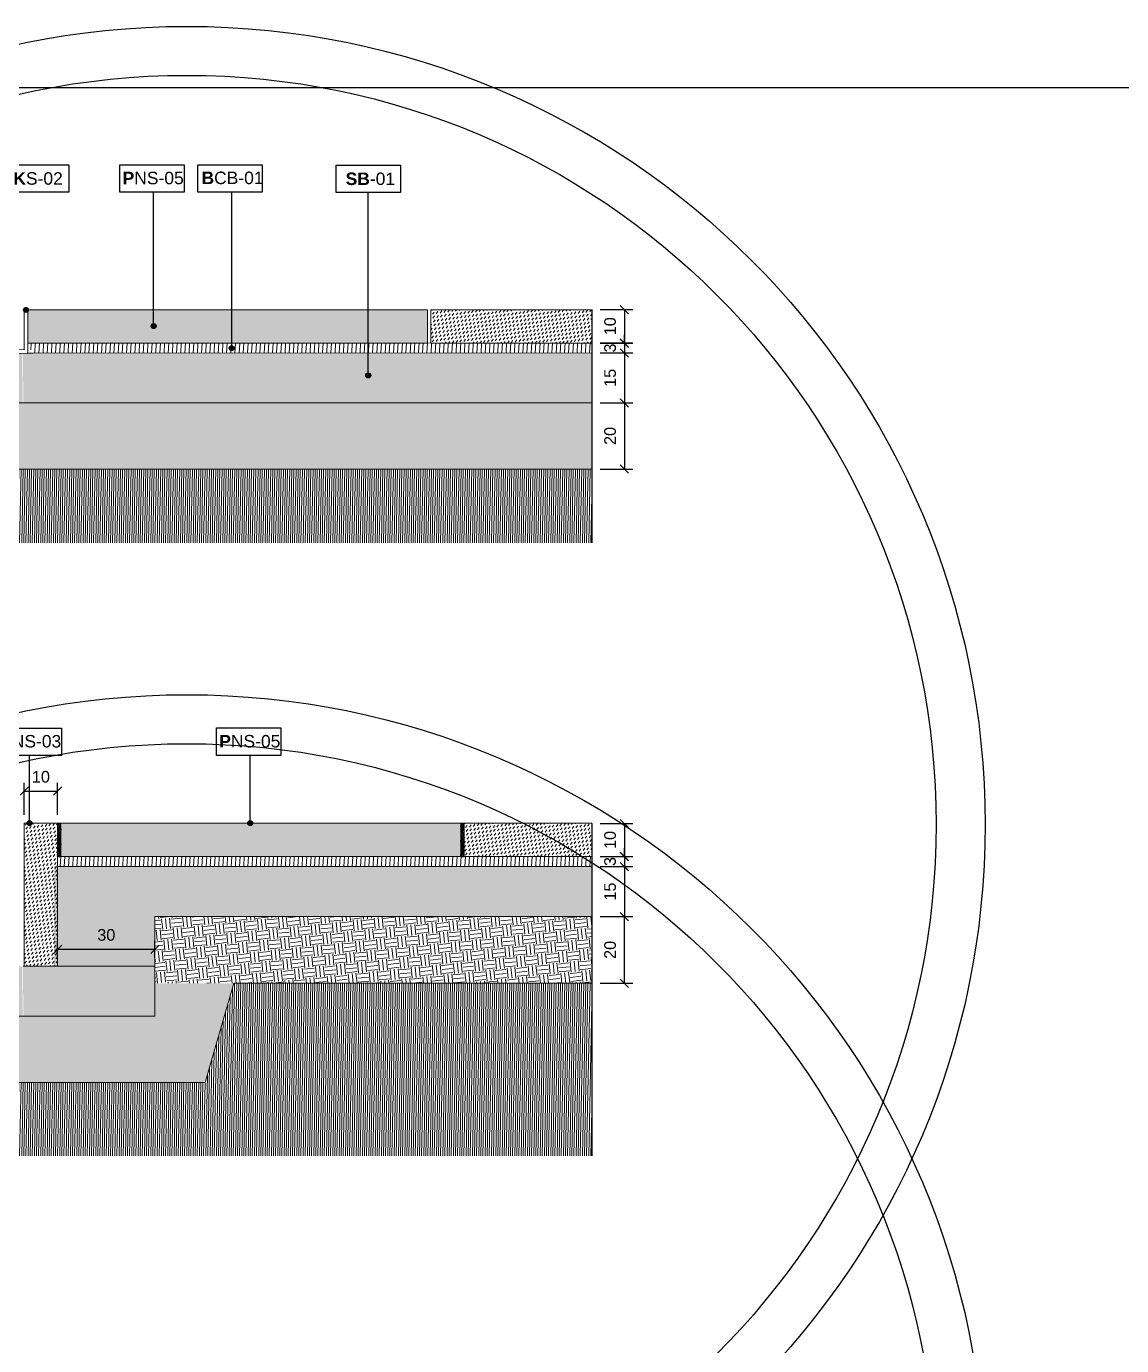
# Model space of a CAD drawing. Header units: metres. Extents: x -325 to 301, y -147 to 149.
# Drawn here: x 64.149 to 67.437, y 29.68 to 33.64 of the extents above; entities that cross this region are included whole.
import ezdxf

# ---------------------------------------------------------------- set-up
doc = ezdxf.new("R2010")
doc.units = ezdxf.units.M
doc.layers.get('Defpoints').update_dxf_attribs({"lineweight": 13})
doc.layers.add('-aux', color=50, linetype='Continuous', plot=False)
doc.layers.add('-AUX-QAD', color=5, linetype='Continuous', plot=False)
doc.layers.add('0-TX-1_25', color=7, linetype='Continuous', true_color=0x3f4f7f)
doc.layers.add('EIT_3 TR sorra', color=7, linetype='Continuous', true_color=0xd8ceb0)
for name, color, linetype, lineweight, true_color in [('03-TR-Paviment_08_Natural Stone Bleachers', 7, 'Continuous', 5, 0xafad9d), ('3-TR sorra granitica', 7, 'Continuous', 0, 0xf2dac9), ('3-TR tot_u', 7, 'Continuous', 5, 0x787878)]:
    doc.layers.add(name, color=color, linetype=linetype, lineweight=lineweight, true_color=true_color)
for name, color, linetype, lineweight in [('1-CM', 7, 'Continuous', 0), ('2-metall', 5, 'Continuous', 0), ('3-TR Seleccionat', 44, 'Continuous', 0), ('3-TR Tot-u', 37, 'Continuous', 0)]:
    doc.layers.add(name, color=color, linetype=linetype, lineweight=lineweight)
for name, color, linetype in [('1-SECCIÓ', 1, 'Continuous'), ('A-KEYPLAN_HATCH', 7, 'Continuous'), ('A_TEXT_2', 7, 'Continuous')]:
    doc.layers.add(name, color=color, linetype=linetype)
doc.styles.get("Standard").update_dxf_attribs({"font": 'arial.ttf'})
doc.dimstyles.new('ISO-25', dxfattribs={"dimtxt": 0.1, "dimasz": 0.1, "dimexe": 0.1, "dimexo": 0.1, "dimgap": 0.1, "dimtad": 1, "dimdec": 0, "dimlfac": 100, "dimzin": 9, "dimtxsty": 'Standard', "dimblk": 'OBLIQUE', "dimcen": 0.1, "dimadec": 0, "dimazin": 0, "dimtfac": 1, "dimtdec": 0, "dimtmove": 0, "dimatfit": 3, "dimldrblk": 'OBLIQUE', "dimfxl": 1, "dimarcsym": 0})
pattern_1 = [(0, (-68.516, -60.472), (0, 6.985), [5.08, -1.905]), (90, (-68.516, -60.472), (-6.985, 4e-16), [5.08, -1.905])]

# ---------------------------------------------------------------- blocks, each defined once
blk = doc.blocks.new('hatch keyplan 2')
at = {"layer": 'A-KEYPLAN_HATCH'}
blk.add_lwpolyline([(0, 0.00548), (0.01287, 0.00548), (0.01287, 0), (0, 0)], close=True, dxfattribs=at)
blk = doc.blocks.new('hatch keyplan')
at = {"layer": 'A-KEYPLAN_HATCH'}
blk.add_blockref('hatch keyplan 2', (1.43058, 0.85215), dxfattribs=at)
blk = doc.blocks.new('SB-01')
at = {"layer": 'A-KEYPLAN_HATCH'}
blk.add_blockref('hatch keyplan', (-1.43058, -0.85215), dxfattribs=at)
at = {"layer": 'A_TEXT_2', "insert": (-0.0008, 0.00403), "char_height": 0.0025, "attachment_point": 1}
blk.add_mtext_dynamic_manual_height_columns('\\pi0.00271;{\\fArial|b1|i0|c0|p34;SB}-01', width=0.0145619, gutter_width=0.015, heights=[0], dxfattribs=at)
blk = doc.blocks.new('POINT')
at = {"layer": '0-TX-1_25'}
h = blk.add_hatch(dxfattribs=at)
h.set_pattern_fill('ANGLE', color=256)
h.set_pattern_definition([(0, (-83.747, -12.726), (0, 6.985), [5.08, -1.905]), (90, (-83.747, -12.726), (-6.985, 4e-16), [5.08, -1.905])])
edge = h.paths.add_edge_path()
edge.add_arc((0, 0), 0.0075, 0, 360)
h = blk.add_hatch(color=256, dxfattribs=at)
h.dxf.hatch_style = 1
edge = h.paths.add_edge_path()
edge.add_arc((0, 0), 0.0075, 0, 360)
blk.add_circle((0, 0), 0.0075, dxfattribs=at)
blk = doc.blocks.new('K06')
at = {"layer": 'A-KEYPLAN_HATCH'}
blk.add_blockref('hatch keyplan', (-1.43058, -0.85215), dxfattribs=at)
at = {"layer": 'A_TEXT_2', "insert": (-0.0008, 0.00402), "char_height": 0.0025, "attachment_point": 1}
blk.add_mtext_dynamic_manual_height_columns('\\pi0.00255;{\\fArial|b1|i0|c0|p34;K}S-02', width=0.0145619, gutter_width=0.015, heights=[0], dxfattribs=at)
blk = doc.blocks.new('B-CB01')
at = {"layer": 'A-KEYPLAN_HATCH'}
blk.add_blockref('hatch keyplan', (-1.43058, -0.85215), dxfattribs=at)
at = {"layer": 'A_TEXT_2', "insert": (-0.0008, 0.00411), "char_height": 0.0025, "attachment_point": 1}
blk.add_mtext_dynamic_manual_height_columns('\\pi0.00152;{\\fArial|b1|i0|c0|p34;B}CB-01', width=0.0145619, gutter_width=0.015, heights=[0], dxfattribs=at)
blk = doc.blocks.new('PNS_05')
at = {"layer": 'A-KEYPLAN_HATCH', "xscale": 0.7124947396918078, "yscale": 0.7124947396918078, "zscale": 0.7124947396918078}
blk.add_blockref('hatch keyplan', (-1.01928, -0.60715), dxfattribs=at)
at = {"layer": 'A_TEXT_2', "insert": (-0.00057, 0.00291), "char_height": 0.0017812, "attachment_point": 1}
blk.add_mtext_dynamic_manual_height_columns('\\pi0.00097;{\\fArial|b1|i0|c0|p34;P}NS-05', width=0.0103753, gutter_width=0.01069, heights=[0], dxfattribs=at)
blk = doc.blocks.new('_Oblique')
at = {"color": 0, "lineweight": -2}
blk.add_line((-0.5, -0.5), (0.5, 0.5), dxfattribs=at)
blk = doc.blocks.new('*D659')
at = {"layer": '0-TX-1_25', "color": 0, "lineweight": -2, "transparency": 16777216}
for p, q in [((65.8714, 32.79), (65.9693, 32.79)), ((65.9443, 32.79), (65.9443, 32.6901)), ((65.8715, 32.6901), (65.9693, 32.6901))]:
    blk.add_line(p, q, dxfattribs=at)
at = {"layer": 'Defpoints', "color": 0, "transparency": 16777216}
for p in [(65.8464, 32.79), (65.8465, 32.6901), (65.9443, 32.6901)]:
    blk.add_point(p, dxfattribs=at)
at = {"layer": '0-TX-1_25', "color": 0, "lineweight": -2, "transparency": 16777216, "xscale": 0.025, "yscale": 0.025, "zscale": 0.025}
for p, rotation in [((65.9443, 32.79), 90), ((65.9443, 32.6901), 270)]:
    blk.add_blockref('_Oblique', p, dxfattribs=dict(at, rotation=rotation))
at = {"layer": '0-TX-1_25', "color": 0, "transparency": 16777216, "insert": (65.9014, 32.7401), "char_height": 0.035, "attachment_point": 5, "rotation": 90}
blk.add_mtext('10', dxfattribs=at)
blk = doc.blocks.new('*D660')
at = {"layer": '0-TX-1_25', "color": 0, "lineweight": -2, "transparency": 16777216}
for p, q in [((65.8714, 32.6893), (65.9693, 32.6893)), ((65.9443, 32.6893), (65.9443, 32.7143)), ((65.9443, 32.6893), (65.9443, 32.6601)), ((65.8714, 32.6601), (65.9693, 32.6601)), ((65.9443, 32.6601), (65.9443, 32.6351))]:
    blk.add_line(p, q, dxfattribs=at)
at = {"layer": 'Defpoints', "color": 0, "transparency": 16777216}
for p in [(65.8464, 32.6893), (65.8464, 32.6601), (65.9443, 32.6601)]:
    blk.add_point(p, dxfattribs=at)
at = {"layer": '0-TX-1_25', "color": 0, "lineweight": -2, "transparency": 16777216, "xscale": 0.025, "yscale": 0.025, "zscale": 0.025}
for p, rotation in [((65.9443, 32.6893), 270), ((65.9443, 32.6601), 90)]:
    blk.add_blockref('_Oblique', p, dxfattribs=dict(at, rotation=rotation))
at = {"layer": '0-TX-1_25', "color": 0, "transparency": 16777216, "insert": (65.9014, 32.6747), "char_height": 0.035, "attachment_point": 5, "rotation": 90}
blk.add_mtext('3', dxfattribs=at)
blk = doc.blocks.new('*D661')
at = {"layer": '0-TX-1_25', "color": 0, "lineweight": -2, "transparency": 16777216}
for p, q in [((65.8714, 32.6601), (65.9693, 32.6601)), ((65.9443, 32.6601), (65.9443, 32.51)), ((65.8714, 32.51), (65.9693, 32.51))]:
    blk.add_line(p, q, dxfattribs=at)
at = {"layer": 'Defpoints', "color": 0, "transparency": 16777216}
for p in [(65.8464, 32.6601), (65.8464, 32.51), (65.9443, 32.51)]:
    blk.add_point(p, dxfattribs=at)
at = {"layer": '0-TX-1_25', "color": 0, "lineweight": -2, "transparency": 16777216, "xscale": 0.025, "yscale": 0.025, "zscale": 0.025}
for p, rotation in [((65.9443, 32.6601), 90), ((65.9443, 32.51), 270)]:
    blk.add_blockref('_Oblique', p, dxfattribs=dict(at, rotation=rotation))
at = {"layer": '0-TX-1_25', "color": 0, "transparency": 16777216, "insert": (65.9014, 32.5851), "char_height": 0.035, "attachment_point": 5, "rotation": 90}
blk.add_mtext('15', dxfattribs=at)
blk = doc.blocks.new('*D662')
at = {"layer": '0-TX-1_25', "color": 0, "lineweight": -2, "transparency": 16777216}
for p, q in [((65.8714, 32.51), (65.9693, 32.51)), ((65.9443, 32.51), (65.9443, 32.3114)), ((65.8714, 32.3114), (65.9693, 32.3114))]:
    blk.add_line(p, q, dxfattribs=at)
at = {"layer": 'Defpoints', "color": 0, "transparency": 16777216}
for p in [(65.8464, 32.51), (65.8464, 32.3114), (65.9443, 32.3114)]:
    blk.add_point(p, dxfattribs=at)
at = {"layer": '0-TX-1_25', "color": 0, "lineweight": -2, "transparency": 16777216, "xscale": 0.025, "yscale": 0.025, "zscale": 0.025}
for p, rotation in [((65.9443, 32.51), 90), ((65.9443, 32.3114), 270)]:
    blk.add_blockref('_Oblique', p, dxfattribs=dict(at, rotation=rotation))
at = {"layer": '0-TX-1_25', "color": 0, "transparency": 16777216, "insert": (65.9014, 32.4107), "char_height": 0.035, "attachment_point": 5, "rotation": 90}
blk.add_mtext('20', dxfattribs=at)
blk = doc.blocks.new('Metal Plate 120x120')
at = {"layer": '1-CM', "true_color": 0xffffff}
h = blk.add_hatch(dxfattribs=at)
h.set_pattern_fill('ANGLE')
h.set_pattern_definition(pattern_1)
h.paths.add_polyline_path([(0.0584, 0.017), (0.0584, 0.0115), (0.0815, 0.0115), (0.0815, 0.017)])
h = blk.add_hatch(dxfattribs=at)
h.set_pattern_fill('ANGLE')
h.set_pattern_definition(pattern_1)
h.paths.add_polyline_path([(0.0749, 0.0004), (0.0649, 0.0004), (0.0649, -0.0495), (0.0749, -0.0495)])
at = {"layer": '2-metall'}
h = blk.add_hatch(dxfattribs=at)
h.set_pattern_fill('ANGLE', color=256)
h.set_pattern_definition(pattern_1)
h.paths.add_polyline_path([(0.011, 0.13, 0.021181), (0, 0.1304), (0, 0.0004), (0.1298, 0.0005), (0.1298, 0.0073, 0.008008), (0.1295, 0.0115), (0.011, 0.0114)])
at = {"layer": '1-CM'}
for points in [[(0.0584, 0.0115), (0.0584, 0.017), (0.0815, 0.017), (0.0815, 0.0115)], [(0.0649, 0.0005), (0.0649, -0.0495), (0.0749, -0.0495), (0.0749, 0.0004)]]:
    blk.add_lwpolyline(points, dxfattribs=at)
at = {"layer": '2-metall'}
blk.add_lwpolyline([(0.011, 0.1308), (0.011, 0.0114), (0.1298, 0.0115), (0.1298, 0.0005), (0, 0.0004), (0, 0.1308)], close=True, dxfattribs=at)
blk = doc.blocks.new('*D1388')
at = {"layer": '0-TX-1_25', "color": 0, "lineweight": -2, "transparency": 16777216}
for p, q in [((65.8714, 31.2472), (65.9693, 31.2472)), ((65.9443, 31.2472), (65.9443, 31.1481)), ((65.8715, 31.1481), (65.9693, 31.1481))]:
    blk.add_line(p, q, dxfattribs=at)
at = {"layer": 'Defpoints', "color": 0, "transparency": 16777216}
for p in [(65.8464, 31.2472), (65.8465, 31.1481), (65.9443, 31.1481)]:
    blk.add_point(p, dxfattribs=at)
at = {"layer": '0-TX-1_25', "color": 0, "lineweight": -2, "transparency": 16777216, "xscale": 0.025, "yscale": 0.025, "zscale": 0.025}
for p, rotation in [((65.9443, 31.2472), 90), ((65.9443, 31.1481), 270)]:
    blk.add_blockref('_Oblique', p, dxfattribs=dict(at, rotation=rotation))
at = {"layer": '0-TX-1_25', "color": 0, "transparency": 16777216, "insert": (65.9014, 31.1977), "char_height": 0.035, "attachment_point": 5, "rotation": 90}
blk.add_mtext('10', dxfattribs=at)
blk = doc.blocks.new('*D1389')
at = {"layer": '0-TX-1_25', "color": 0, "lineweight": -2, "transparency": 16777216}
for p, q in [((65.9443, 31.1482), (65.9443, 31.1732)), ((65.8714, 31.1482), (65.9693, 31.1482)), ((65.9443, 31.1482), (65.9443, 31.1181)), ((65.8714, 31.1181), (65.9693, 31.1181)), ((65.9443, 31.1181), (65.9443, 31.0931))]:
    blk.add_line(p, q, dxfattribs=at)
at = {"layer": 'Defpoints', "color": 0, "transparency": 16777216}
for p in [(65.8464, 31.1482), (65.8464, 31.1181), (65.9443, 31.1181)]:
    blk.add_point(p, dxfattribs=at)
at = {"layer": '0-TX-1_25', "color": 0, "lineweight": -2, "transparency": 16777216, "xscale": 0.025, "yscale": 0.025, "zscale": 0.025}
for p, rotation in [((65.9443, 31.1482), 270), ((65.9443, 31.1181), 90)]:
    blk.add_blockref('_Oblique', p, dxfattribs=dict(at, rotation=rotation))
at = {"layer": '0-TX-1_25', "color": 0, "transparency": 16777216, "insert": (65.9014, 31.1331), "char_height": 0.035, "attachment_point": 5, "rotation": 90}
blk.add_mtext('3', dxfattribs=at)
blk = doc.blocks.new('PNS03')
at = {"layer": 'A-KEYPLAN_HATCH'}
blk.add_blockref('hatch keyplan', (-1.43058, -0.85215), dxfattribs=at)
at = {"layer": 'A_TEXT_2', "insert": (-0.0008, 0.00408), "char_height": 0.0025, "attachment_point": 1}
blk.add_mtext_dynamic_manual_height_columns('\\pi0.00137;{\\fArial|b1|i0|c0|p34;P}NS-03', width=0.0145619, gutter_width=0.015, heights=[0], dxfattribs=at)
blk = doc.blocks.new('*D1498')
at = {"layer": '0-TX-1_25', "color": 0, "lineweight": -2, "transparency": 16777216}
for p, q in [((65.8714, 31.1177), (65.9693, 31.1177)), ((65.9443, 31.1177), (65.9443, 30.9677)), ((65.8714, 30.9677), (65.9693, 30.9677))]:
    blk.add_line(p, q, dxfattribs=at)
at = {"layer": 'Defpoints', "color": 0, "transparency": 16777216}
for p in [(65.8464, 31.1177), (65.8464, 30.9677), (65.9443, 30.9677)]:
    blk.add_point(p, dxfattribs=at)
at = {"layer": '0-TX-1_25', "color": 0, "lineweight": -2, "transparency": 16777216, "xscale": 0.025, "yscale": 0.025, "zscale": 0.025}
for p, rotation in [((65.9443, 31.1177), 90), ((65.9443, 30.9677), 270)]:
    blk.add_blockref('_Oblique', p, dxfattribs=dict(at, rotation=rotation))
at = {"layer": '0-TX-1_25', "color": 0, "transparency": 16777216, "insert": (65.9014, 31.0427), "char_height": 0.035, "attachment_point": 5, "rotation": 90}
blk.add_mtext('15', dxfattribs=at)
blk = doc.blocks.new('*D1499')
at = {"layer": '0-TX-1_25', "color": 0, "lineweight": -2, "transparency": 16777216}
for p, q in [((65.8714, 30.9677), (65.9693, 30.9677)), ((65.9443, 30.7677), (65.9443, 30.9677)), ((65.8714, 30.7677), (65.9693, 30.7677))]:
    blk.add_line(p, q, dxfattribs=at)
at = {"layer": 'Defpoints', "color": 0, "transparency": 16777216}
for p in [(65.8464, 30.9677), (65.9443, 30.9677), (65.8464, 30.7677)]:
    blk.add_point(p, dxfattribs=at)
at = {"layer": '0-TX-1_25', "color": 0, "lineweight": -2, "transparency": 16777216, "xscale": 0.025, "yscale": 0.025, "zscale": 0.025}
for p, rotation in [((65.9443, 30.9677), 90), ((65.9443, 30.7677), 270)]:
    blk.add_blockref('_Oblique', p, dxfattribs=dict(at, rotation=rotation))
at = {"layer": '0-TX-1_25', "color": 0, "transparency": 16777216, "insert": (65.9014, 30.8677), "char_height": 0.035, "attachment_point": 5, "rotation": 90}
blk.add_mtext('20', dxfattribs=at)
blk = doc.blocks.new('*D1500')
at = {"layer": '0-TX-1_25', "color": 0, "lineweight": -2, "transparency": 16777216}
for p, q in [((64.1429, 31.2732), (64.1429, 31.3694)), ((64.1429, 31.3444), (64.2429, 31.3444)), ((64.2429, 31.2732), (64.2429, 31.3694))]:
    blk.add_line(p, q, dxfattribs=at)
at = {"layer": 'Defpoints', "color": 0, "transparency": 16777216}
for p in [(64.2429, 31.3444), (64.1429, 31.2482), (64.2429, 31.2482)]:
    blk.add_point(p, dxfattribs=at)
at = {"layer": '0-TX-1_25', "color": 0, "lineweight": -2, "transparency": 16777216, "xscale": 0.025, "yscale": 0.025, "zscale": 0.025, "rotation": 180}
blk.add_blockref('_Oblique', (64.1429, 31.3444), dxfattribs=at)
at = {"layer": '0-TX-1_25', "color": 0, "lineweight": -2, "transparency": 16777216, "xscale": 0.025, "yscale": 0.025, "zscale": 0.025}
blk.add_blockref('_Oblique', (64.2429, 31.3444), dxfattribs=at)
at = {"layer": '0-TX-1_25', "color": 0, "transparency": 16777216, "insert": (64.1929, 31.3873), "char_height": 0.035, "attachment_point": 5}
blk.add_mtext('10', dxfattribs=at)
blk = doc.blocks.new('*D1507')
at = {"layer": '0-TX-1_25', "color": 0, "lineweight": -2, "transparency": 16777216}
for p, q in [((125.0709, 30.3796), (124.9763, 30.3796)), ((125.0013, 30.3796), (125.0013, 30.2288)), ((124.9013, 30.2288), (125.0263, 30.2288))]:
    blk.add_line(p, q, dxfattribs=at)
at = {"layer": 'Defpoints', "color": 0, "transparency": 16777216}
for p in [(125.0959, 30.3796), (22.7213, 30.2288), (125.0013, 30.2288)]:
    blk.add_point(p, dxfattribs=at)
at = {"layer": '0-TX-1_25', "color": 0, "lineweight": -2, "transparency": 16777216, "xscale": 0.025, "yscale": 0.025, "zscale": 0.025}
for p, rotation in [((125.0013, 30.3796), 90), ((125.0013, 30.2288), 270)]:
    blk.add_blockref('_Oblique', p, dxfattribs=dict(at, rotation=rotation))
at = {"layer": '0-TX-1_25', "color": 0, "transparency": 16777216, "insert": (124.9584, 30.3042), "char_height": 0.035, "attachment_point": 5, "rotation": 90}
blk.add_mtext('15', dxfattribs=at)
blk = doc.blocks.new('*D1716')
at = {"layer": '0-TX-1_25', "color": 0, "lineweight": -2, "transparency": 16777216}
for p, q in [((22.7944, 30.8407), (22.6694, 30.8407)), ((22.6944, 30.8407), (22.6944, 30.7266)), ((22.7059, 30.7266), (22.6694, 30.7266))]:
    blk.add_line(p, q, dxfattribs=at)
at = {"layer": 'Defpoints', "color": 0, "transparency": 16777216}
for p in [(141.1864, 30.8407), (22.6944, 30.7266), (22.7309, 30.7266)]:
    blk.add_point(p, dxfattribs=at)
at = {"layer": '0-TX-1_25', "color": 0, "lineweight": -2, "transparency": 16777216, "xscale": 0.025, "yscale": 0.025, "zscale": 0.025}
for p, rotation in [((22.6944, 30.8407), 90), ((22.6944, 30.7266), 270)]:
    blk.add_blockref('_Oblique', p, dxfattribs=dict(at, rotation=rotation))
at = {"layer": '0-TX-1_25', "color": 0, "transparency": 16777216, "insert": (22.6518, 30.7837), "char_height": 0.035, "attachment_point": 5, "rotation": 90}
blk.add_mtext('11', dxfattribs=at)
blk = doc.blocks.new('*D1717')
at = {"layer": '0-TX-1_25', "color": 0, "lineweight": -2, "transparency": 16777216}
for p, q in [((64.2429, 30.8436), (64.2429, 30.8946)), ((64.5353, 30.8437), (64.5353, 30.8946)), ((64.2429, 30.8696), (64.5353, 30.8696))]:
    blk.add_line(p, q, dxfattribs=at)
at = {"layer": 'Defpoints', "color": 0, "transparency": 16777216}
for p in [(64.5353, 30.8696), (64.2429, 30.8186), (64.5353, 30.8187)]:
    blk.add_point(p, dxfattribs=at)
at = {"layer": '0-TX-1_25', "color": 0, "lineweight": -2, "transparency": 16777216, "xscale": 0.025, "yscale": 0.025, "zscale": 0.025, "rotation": 180}
blk.add_blockref('_Oblique', (64.2429, 30.8696), dxfattribs=at)
at = {"layer": '0-TX-1_25', "color": 0, "lineweight": -2, "transparency": 16777216, "xscale": 0.025, "yscale": 0.025, "zscale": 0.025}
blk.add_blockref('_Oblique', (64.5353, 30.8696), dxfattribs=at)
at = {"layer": '0-TX-1_25', "color": 0, "transparency": 16777216, "insert": (64.3891, 30.9125), "char_height": 0.035, "attachment_point": 5}
blk.add_mtext('30', dxfattribs=at)

msp = doc.modelspace()

# ---------------------------------------------------------------- hatches: boundary and pattern name
at = {"layer": '03-TR-Paviment_08_Natural Stone Bleachers'}
h = msp.add_hatch(dxfattribs=at)
h.set_pattern_fill('DASH', color=256, scale=0.002611, angle=233, style=0, double=1)
h.set_pattern_definition([(233, (-87.590761, -92.058569), (0.0016315323, -0.0116089556), [0.0082894435, -0.0082894435])])
h.paths.add_polyline_path([(64.1556, 32.7893), (64.1535, 32.6893), (65.3535, 32.69), (65.3535, 32.7893)])
h = msp.add_hatch(dxfattribs=at)
h.set_pattern_fill('DASH', color=256, scale=0.002611, angle=233, style=0, double=1)
h.set_pattern_definition([(233, (-86.380761, -92.058569), (0.0016315323, -0.0116089556), [0.0082894435, -0.0082894435])])
h.paths.add_polyline_path([(65.3656, 32.7893), (65.3635, 32.6893), (65.8464, 32.6901), (65.8464, 32.7893)])
h = msp.add_hatch(dxfattribs=at)
h.set_pattern_fill('DASH', color=256, scale=0.002611, angle=233, style=0, double=1)
h.set_pattern_definition([(233, (-87.601327, -93.604324), (0.0016315323, -0.0116089556), [0.0082894435, -0.0082894435])])
h.paths.add_polyline_path([(64.1429, 31.2481), (64.1429, 30.8186), (64.2429, 30.8186), (64.2429, 31.2481)])
h = msp.add_hatch(dxfattribs=at)
h.set_pattern_fill('DASH', color=256, scale=0.002611, angle=233, style=0, double=1)
h.set_pattern_definition([(233, (-87.491327, -93.599669), (0.0016315323, -0.0116089556), [0.0082894435, -0.0082894435])])
h.paths.add_polyline_path([(64.255, 31.2481), (64.2529, 31.1482), (65.4529, 31.1489), (65.4529, 31.2481)])
h = msp.add_hatch(dxfattribs=at)
h.set_pattern_fill('DASH', color=256, scale=0.002611, angle=233, style=0, double=1)
h.set_pattern_definition([(233, (-86.281327, -93.599669), (0.0016315323, -0.0116089556), [0.0082894435, -0.0082894435])])
h.paths.add_polyline_path([(65.8464, 31.1488), (65.8464, 31.2481), (65.465, 31.2481), (65.4629, 31.1482)])
at = {"layer": '2-metall'}
h = msp.add_hatch(dxfattribs=at)
h.set_pattern_fill('ANGLE', color=256)
h.set_pattern_definition([(0, (0, 0), (0, 6.985), [5.08, -1.905]), (90, (0, 0), (-6.985, 4e-16), [5.08, -1.905])])
h.paths.add_polyline_path([(64.1425, 30.508), (64.1425, 30.3886), (64.0835, 30.3886), (64.0835, 30.3776), (64.1535, 30.3776), (64.1535, 30.508)])
at = {"layer": '3-TR Seleccionat'}
h = msp.add_hatch(dxfattribs=at)
h.set_pattern_fill('ANSI31', color=256, scale=0.002, angle=223.8682, style=0)
h.set_pattern_definition([(268.8682194564, (428200.4078137, -659389.375894), (-0.00634876117834, 0.00012542527825), [])])
h.paths.add_polyline_path([(65.8464, 32.3114), (62.8464, 32.31), (62.8464, 32.09), (65.8464, 32.09)])
h = msp.add_hatch(dxfattribs=at)
h.set_pattern_fill('ANSI31', color=256, scale=0.002, angle=223.8682, style=0)
h.set_pattern_definition([(268.8682194564, (428200.4078137, -659391.216875), (-0.00634876117834, 0.00012542527825), [])])
h.paths.add_polyline_path([(65.8464, 30.7677), (64.7722, 30.7677), (64.6858, 30.4698), (62.8464, 30.4691), (62.8464, 30.2491), (65.8464, 30.2491)])
at = {"layer": '3-TR sorra granitica'}
h = msp.add_hatch(dxfattribs=at)
h.set_pattern_fill('LINE', color=256, scale=0.1, angle=51.1041, style=0)
h.set_pattern_definition([(86.7506083, (99.776019, 239.196628), (-0.0124799034, 0.00070852734), [])])
h.paths.add_polyline_path([(64.1422, 32.6698), (64.1425, 32.6698), (64.1425, 32.6896), (64.1422, 32.6896)])
h.paths.add_polyline_path([(64.1535, 32.6896), (64.1535, 32.6825), (64.1687, 32.6597), (65.8461, 32.66), (65.8467, 32.69)])
h = msp.add_hatch(dxfattribs=at)
h.set_pattern_fill('LINE', color=256, scale=0.1, angle=51.1041, style=0)
h.set_pattern_definition([(86.7506083, (99.864886, 237.654702), (-0.0124799034, 0.00070852734), [])])
edge = h.paths.add_edge_path(flags=16)
edge.add_line((64.2429, 31.1279), (64.2429, 31.1477))
edge.add_line((64.2429, 31.1477), (64.2429, 31.1279))
h.paths.add_polyline_path([(65.8464, 31.1181), (65.8464, 31.1481), (64.2428, 31.1477), (64.2428, 31.1177), (64.3616, 31.1178), (64.3616, 31.1177)])
at = {"layer": '3-TR Tot-u'}
h = msp.add_hatch(dxfattribs=at)
h.set_pattern_fill('EARTH', color=256, scale=0.005, angle=-84.0741)
h.set_pattern_definition([(275.925852, (0.32018, -47.076822), (0.034858251, -0.028302426), [0.03175, -0.03175]), (275.925852, (0.332022, -47.075593), (0.034858251, -0.028302426), [0.03175, -0.03175]), (275.925852, (0.343865, -47.074364), (0.034858251, -0.028302426), [0.03175, -0.03175]), (5.925852, (0.348222, -47.0779), (0.028302426, 0.034858251), [0.03175, -0.03175]), (5.925852, (0.34945, -47.089744), (0.028302426, 0.034858251), [0.03175, -0.03175]), (5.925852, (0.35068, -47.101587), (0.028302426, 0.034858251), [0.03175, -0.03175])])
h.paths.add_polyline_path([(64.1384, 32.5106), (62.8464, 32.51), (62.8464, 32.31), (64.0858, 32.3106), (65.8464, 32.3114), (65.8464, 32.51)])
h = msp.add_hatch(dxfattribs=at)
h.set_pattern_fill('EARTH', color=256, scale=0.005, angle=-84.0741)
h.set_pattern_definition([(275.925852, (1.77021, -48.717803), (0.034858251, -0.028302426), [0.03175, -0.03175]), (275.925852, (1.782054, -48.716574), (0.034858251, -0.028302426), [0.03175, -0.03175]), (275.925852, (1.793896, -48.715344), (0.034858251, -0.028302426), [0.03175, -0.03175]), (5.925852, (1.798254, -48.718882), (0.028302426, 0.034858251), [0.03175, -0.03175]), (5.925852, (1.799483, -48.730725), (0.028302426, 0.034858251), [0.03175, -0.03175]), (5.925852, (1.800712, -48.742567), (0.028302426, 0.034858251), [0.03175, -0.03175])])
h.paths.add_polyline_path([(65.8464, 30.768), (65.8464, 30.9677), (64.5353, 30.968), (64.5353, 30.7675)])
h = msp.add_hatch(dxfattribs=at)
h.set_pattern_fill('EARTH', color=256, scale=0.005, angle=-84.0741)
h.set_pattern_definition([(275.925852, (0.32018, -48.917803), (0.034858251, -0.028302426), [0.03175, -0.03175]), (275.925852, (0.332022, -48.916574), (0.034858251, -0.028302426), [0.03175, -0.03175]), (275.925852, (0.343865, -48.915344), (0.034858251, -0.028302426), [0.03175, -0.03175]), (5.925852, (0.348222, -48.918882), (0.028302426, 0.034858251), [0.03175, -0.03175]), (5.925852, (0.34945, -48.930725), (0.028302426, 0.034858251), [0.03175, -0.03175]), (5.925852, (0.35068, -48.942567), (0.028302426, 0.034858251), [0.03175, -0.03175])])
h.paths.add_polyline_path([(64.6858, 30.4698), (64.7722, 30.7677), (64.5353, 30.7677), (64.5353, 30.6691), (62.8464, 30.6691), (62.8464, 30.4691)])
at = {"layer": '3-TR tot_u'}
h = msp.add_hatch(dxfattribs=at)
h.set_pattern_fill('AR-CONC', color=256, scale=0.00025, angle=92.9928)
h.set_pattern_definition([(142.992814, (0.32018, -47.076822), (0.001601339, 0.045692094), [0.0047625, -0.0523875]), (87.992814, (0.32018, -47.07682), (-0.047239044, -0.011292642), [0.00381, -0.041910146]), (193.44426, (0.320313, -47.073014), (-0.045637704, 0.034399452), [0.004047502, -0.044522561]), (139.177014, (0.307497, -47.077485), (0.00695794, 0.068226093), [0.00714375, -0.07858125]), (189.62837, (0.30808, -47.0718), (-0.064870924, 0.05604051), [0.006071256, -0.0667839]), (84.176966, (0.3075, -47.077485), (-0.064870924, 0.05604051), [0.00571499, -0.062864933]), (113.992814, (0.310336, -47.070978), (0.023552455, 0.039186736), [0.0047625, -0.0523875]), (58.992814, (0.310336, -47.07098), (-0.04679087, 0.013025288), [0.00381, -0.04191]), (164.44426, (0.3123, -47.067712), (-0.023238414, 0.052212023), [0.004047502, -0.044522484]), (130.492814, (0.32018, -47.076822), (-0.021150243, -0.000332572), [0, -0.041402, 0, -0.042545, 0, -0.04206875]), (100.492814, (0.32018, -47.076822), (-0.02588316, 0.015374507), [0, -0.024257, 0, -0.0404495, 0, -0.01603375]), (60.492814, (0.320919, -47.090963), (-0.000339588, 0.033926191), [0, -0.015875, 0, -0.04953, 0, -0.0657225]), (50.492814, (0.32125, -47.097305), (-0.0082814355, 0.036649903), [0, -0.0206375, 0, -0.032893, 0, -0.0466725])])
h.paths.add_polyline_path([(65.8464, 32.51), (64.14, 32.51), (64.1392, 32.6586), (64.1373, 32.6586), (65.8464, 32.6601)])
h.paths.add_polyline_path([(64.0818, 32.51), (64.1384, 32.51), (64.137, 32.6596), (62.8623, 32.6588), (62.8464, 32.6588), (62.8464, 32.51), (64.0705, 32.51)])
h = msp.add_hatch(dxfattribs=at)
h.set_pattern_fill('AR-CONC', color=256, scale=0.0002, angle=90.2664)
h.set_pattern_definition([(140.2664143104, (269976.936124, -738443.00097), (0.0030183585511, 0.0364513625844), [0.00381, -0.04191]), (85.2664143104, (269976.936124, -738443.00097), (-0.0381781810675, -0.0072262829332), [0.003048, -0.033528116834]), (190.7178590104, (269976.936376, -738442.997934), (-0.0351598209585, 0.0292250795622), [0.00323800176, -0.03561804892]), (136.4506143104, (269976.925964, -738443.00102), (0.0081562825582, 0.0542543196878), [0.005715, -0.062865]), (186.9019719204, (269976.926644, -738442.996497), (-0.049705465848, 0.047250217616), [0.004857004628, -0.053427121632]), (81.45056548, (269976.925964, -738443.00102), (-0.0497054658455, 0.0472502176188), [0.004571993414, -0.050291946384]), (111.2664143104, (269976.92848, -738442.995927), (0.0203118235131, 0.0304176527954), [0.00381, -0.04191]), (56.2664143104, (269976.92848, -738442.995927), (-0.0368946682902, 0.0121889849718), [0.003048, -0.033528]), (161.7178593104, (269976.930173, -738442.993392), (-0.016582844967, 0.0426066376987), [0.00323800176, -0.03561798752]), (127.7664143104, (269976.936124, -738443.000971), (-0.0169136972324, 0.00053908133522), [0, -0.0331216, 0, -0.034036, 0, -0.033655]), (97.7664143104, (269976.936124, -738443.000971), (-0.02009803784808, 0.0132706243038), [0, -0.0194056, 0, -0.0323596, 0, -0.012827]), (57.7664143104, (269976.936177, -738443.0123), (0.00101964285024, 0.02712315336895), [0, -0.0127, 0, -0.039624, 0, -0.052578]), (47.7664143104, (269976.9362, -738443.01738), (-0.0052229971542, 0.0296018704426), [0, -0.01651, 0, -0.0263144, 0, -0.037338])])
h.paths.add_polyline_path([(65.8464, 30.9677), (65.8464, 31.1177), (64.2325, 31.1177), (64.2326, 30.8186), (64.5353, 30.8187), (64.5353, 30.9677)])
h = msp.add_hatch(dxfattribs=at)
h.set_pattern_fill('AR-CONC', color=256, scale=0.00025, angle=92.9928)
h.set_pattern_definition([(142.992814, (0.32018, -48.917803), (0.001601339, 0.045692094), [0.0047625, -0.0523875]), (87.992814, (0.32018, -48.917803), (-0.047239044, -0.011292642), [0.00381, -0.041910146]), (193.44426, (0.320313, -48.913995), (-0.045637704, 0.034399452), [0.004047502, -0.044522561]), (139.177014, (0.307497, -48.918466), (0.00695794, 0.068226093), [0.00714375, -0.07858125]), (189.62837, (0.30808, -48.91278), (-0.064870924, 0.05604051), [0.006071256, -0.0667839]), (84.176966, (0.3075, -48.918466), (-0.064870924, 0.05604051), [0.00571499, -0.062864933]), (113.992814, (0.310336, -48.91196), (0.023552455, 0.039186736), [0.0047625, -0.0523875]), (58.992814, (0.310336, -48.91196), (-0.04679087, 0.013025288), [0.00381, -0.04191]), (164.44426, (0.3123, -48.908693), (-0.023238414, 0.052212023), [0.004047502, -0.044522484]), (130.492814, (0.32018, -48.917803), (-0.021150243, -0.000332572), [0, -0.041402, 0, -0.042545, 0, -0.04206875]), (100.492814, (0.32018, -48.917803), (-0.02588316, 0.015374507), [0, -0.024257, 0, -0.0404495, 0, -0.01603375]), (60.492814, (0.320919, -48.931944), (-0.000339588, 0.033926191), [0, -0.015875, 0, -0.04953, 0, -0.0657225]), (50.492814, (0.32125, -48.938285), (-0.0082814355, 0.036649903), [0, -0.0206375, 0, -0.032893, 0, -0.0466725])])
h.paths.add_polyline_path([(64.0818, 30.6691), (64.1384, 30.6691), (64.137, 30.8187), (62.8623, 30.8178), (62.8464, 30.8178), (62.8464, 30.6691), (64.0705, 30.6691)])
h.paths.add_polyline_path([(64.5353, 30.6695), (64.5353, 30.8182), (64.1373, 30.8176), (64.1392, 30.8176), (64.14, 30.6691)])
at = {"layer": 'EIT_3 TR sorra'}
h = msp.add_hatch(dxfattribs=at)
h.set_pattern_fill('ANSI36', color=256, scale=0.001075, angle=-0.553, style=0, double=1)
h.set_pattern_definition([(44.4470425, (33.855277, -38.9337263), (0.00187405051, 0.00661919275), [0.0085328125, -0.0017065625, 0, -0.0017065625])])
h.paths.add_polyline_path([(64.2528, 31.1477), (64.2528, 31.2477), (64.2428, 31.2477), (64.2428, 31.1477)])
h = msp.add_hatch(dxfattribs=at)
h.set_pattern_fill('ANSI36', color=256, scale=0.001075, angle=-0.553, style=0, double=1)
h.set_pattern_definition([(44.4470425, (35.0654092, -38.9332984), (0.00187405051, 0.00661919275), [0.0085328125, -0.0017065625, 0, -0.0017065625])])
h.paths.add_polyline_path([(65.4629, 31.1482), (65.4629, 31.2481), (65.4529, 31.2481), (65.4529, 31.1482)])

# ---------------------------------------------------------------- linework, layer by layer
at = {"layer": '-aux'}
msp.add_lwpolyline([(12.2345, 33.4567), (142.2345, 33.4567)], dxfattribs=at)
at = {"layer": '-AUX-QAD'}
for centre, radius in [((64.6307, 31.2443), 2.3962), ((64.6307, 31.2443), 2.2491), ((64.6307, 29.2377), 2.3962), ((64.6307, 29.2377), 2.2491)]:
    msp.add_circle(centre, radius, dxfattribs=at)
at = {"layer": '0-TX-1_25'}
for points in [[(64.5313, 32.7407), (64.5313, 33.1427)], [(64.7655, 32.6744), (64.7655, 33.1427)], [(65.1755, 32.5888), (65.1755, 33.1412)], [(64.1585, 31.2472), (64.1585, 31.4517)], [(64.8213, 31.2472), (64.8213, 31.4517)]]:
    msp.add_lwpolyline(points, dxfattribs=at)
at = {"layer": '1-CM'}
for p, q in [((64.1687, 32.6597), (65.8464, 32.6601)), ((65.8464, 32.51), (64.0818, 32.51)), ((65.8464, 32.3114), (62.8464, 32.31)), ((64.2576, 31.1177), (65.8464, 31.1181)), ((65.8464, 30.7677), (64.7722, 30.7677)), ((64.5353, 30.6691), (62.8464, 30.6691)), ((64.6858, 30.4698), (62.8464, 30.4691))]:
    msp.add_line(p, q, dxfattribs=at)
for points in [[(64.1535, 32.7893), (65.3535, 32.7893), (65.3535, 32.6893), (64.1535, 32.6893)], [(65.3635, 32.7893), (65.8464, 32.7893), (65.8464, 32.6893), (65.3635, 32.6893)], [(64.1429, 31.2481), (64.1429, 30.8186), (64.2429, 30.8186), (64.2429, 31.2481)], [(64.2529, 31.2481), (65.4529, 31.2481), (65.4529, 31.1482), (64.2529, 31.1482)], [(65.4629, 31.2481), (65.8464, 31.2481), (65.8464, 31.1482), (65.4629, 31.1482)]]:
    msp.add_lwpolyline(points, close=True, dxfattribs=at)
for points in [[(65.8464, 32.6901), (64.1535, 32.6896)], [(64.1535, 32.6596), (64.1687, 32.6597)], [(64.1687, 32.6597), (65.4046, 32.66)], [(64.2429, 30.9472), (64.2429, 31.2481), (65.8464, 31.2481)], [(65.8464, 31.1481), (64.2428, 31.1477)], [(65.8464, 30.9677), (64.5353, 30.9677), (64.5353, 30.8187), (64.2429, 30.8186), (64.2428, 31.1177), (65.8464, 31.1177)], [(64.1398, 30.8186), (64.2965, 30.8187)], [(64.5353, 30.8187), (64.5353, 30.6691)], [(64.6858, 30.4698), (64.7722, 30.7677)], [(64.7722, 30.7677), (65.8464, 30.7677)], [(64.6858, 30.4698), (64.6858, 30.4698)]]:
    msp.add_lwpolyline(points, dxfattribs=at)
at = {"layer": '1-SECCIÓ'}
for points in [[(65.8464, 32.79), (65.8464, 32.09)], [(65.8464, 31.2472), (65.8464, 30.2491)]]:
    msp.add_lwpolyline(points, dxfattribs=at)

# ---------------------------------------------------------------- block references
at = {"color": 244, "true_color": 0x991b1e}
for name, p, xscale, yscale, zscale in [('K06', (64.0839, 33.1423), 14.99999999999007, 14.99999999999007, 14.99999999999007), ('PNS_05', (64.4298, 33.1427), 21.05278700931629, 21.05278700931629, 21.05278700931629), ('PNS03', (64.062, 31.4517), 14.99999999999007, 14.99999999999007, 14.99999999999007), ('PNS_05', (64.7198, 31.4517), 21.05278700931629, 21.05278700931629, 21.05278700931629)]:
    msp.add_blockref(name, p, dxfattribs=dict(at, xscale=xscale, yscale=yscale, zscale=zscale))
at = {"layer": '0-TX-1_25', "xscale": 15, "yscale": 15, "zscale": 15}
for name, p in [('B-CB01', (64.6641, 33.1427)), ('SB-01', (65.0789, 33.1412))]:
    msp.add_blockref(name, p, dxfattribs=at)
at = {"layer": '0-TX-1_25', "rotation": 358.8682194563586}
for p in [(64.1481, 32.7894), (64.5313, 32.7407), (64.7655, 32.6744), (65.1755, 32.5925), (64.1585, 31.2481), (64.8213, 31.2481)]:
    msp.add_blockref('POINT', p, dxfattribs=at)
at = {"layer": '1-CM', "xscale": -1}
msp.add_blockref('Metal Plate 120x120', (64.1535, 32.6584), dxfattribs=at)

# ---------------------------------------------------------------- dimensions: what is measured, and where the dimension line sits
at = {"layer": '0-TX-1_25'}
for base, p1, p2, picture, middle in [((65.9443, 32.6901), (65.8464, 32.79), (65.8465, 32.6901), '*D659', (65.9014, 32.7401)), ((65.9443, 32.51), (65.8464, 32.6601), (65.8464, 32.51), '*D661', (65.9014, 32.5851)), ((65.9443, 32.3114), (65.8464, 32.51), (65.8464, 32.3114), '*D662', (65.9014, 32.4107)), ((65.9443, 31.1481), (65.8464, 31.2472), (65.8465, 31.1481), '*D1388', (65.9014, 31.1977)), ((65.9443, 30.9677), (65.8464, 31.1177), (65.8464, 30.9677), '*D1498', (65.9014, 31.0427)), ((65.9443, 30.9677), (65.8464, 30.7677), (65.8464, 30.9677), '*D1499', (65.9014, 30.8677)), ((22.6944, 30.7266), (141.1864, 30.8407), (22.7309, 30.7266), '*D1716', (22.6518, 30.7837)), ((125.0013, 30.2288), (125.0959, 30.3796), (22.7213, 30.2288), '*D1507', (124.9584, 30.3042))]:
    dim = msp.add_linear_dim(base=base, p1=p1, p2=p2, angle=90, dimstyle='ISO-25', override={"dimtxt": 0.035, "dimasz": 0.025, "dimexe": 0.025, "dimexo": 0.025, "dimgap": 0.025, "dimblk1": 'Oblique', "dimblk2": 'Oblique', "dimsah": 1, "dimfxl": 0.1, "dimfxlon": 1, "dimarcsym": 1}, dxfattribs=at)
    dim.commit()
    dim.dimension.update_dxf_attribs({"geometry": picture, "text_midpoint": middle})
for base, p1, p2, picture, middle in [((65.9443, 32.6601), (65.8464, 32.6893), (65.8464, 32.6601), '*D660', (65.9443, 32.6747)), ((65.9443, 31.1181), (65.8464, 31.1482), (65.8464, 31.1181), '*D1389', (65.9443, 31.1331))]:
    dim = msp.add_linear_dim(base=base, p1=p1, p2=p2, angle=90, dimstyle='ISO-25', override={"dimtxt": 0.035, "dimasz": 0.025, "dimexe": 0.025, "dimexo": 0.025, "dimgap": 0.025, "dimblk1": 'Oblique', "dimblk2": 'Oblique', "dimsah": 1, "dimfxl": 0.1, "dimfxlon": 1, "dimarcsym": 1}, dxfattribs=at)
    dim.commit()
    dim.dimension.update_dxf_attribs({"geometry": picture, "text_midpoint": middle, "dimtype": 160})
dim = msp.add_linear_dim(base=(64.2429, 31.3444), p1=(64.1429, 31.2481), p2=(64.2429, 31.2481), dimstyle='ISO-25', override={"dimtxt": 0.035, "dimasz": 0.025, "dimexe": 0.025, "dimexo": 0.025, "dimgap": 0.025, "dimblk1": 'Oblique', "dimblk2": 'Oblique', "dimsah": 1, "dimfxl": 0.1, "dimfxlon": 1, "dimarcsym": 1}, dxfattribs=at)
dim.commit()
dim.dimension.update_dxf_attribs({"geometry": '*D1500', "text_midpoint": (64.1929, 31.3873)})
dim = msp.add_linear_dim(base=(64.5353, 30.8696), p1=(64.2429, 30.8186), p2=(64.5353, 30.8187), text='30', dimstyle='ISO-25', override={"dimtxt": 0.035, "dimasz": 0.025, "dimexe": 0.025, "dimexo": 0.025, "dimgap": 0.025, "dimblk1": 'Oblique', "dimblk2": 'Oblique', "dimsah": 1, "dimfxl": 0.1, "dimfxlon": 1, "dimarcsym": 1}, dxfattribs=at)
dim.commit()
dim.dimension.update_dxf_attribs({"geometry": '*D1717', "text_midpoint": (64.3891, 30.9125)})

doc.saveas('drawing.dxf')
